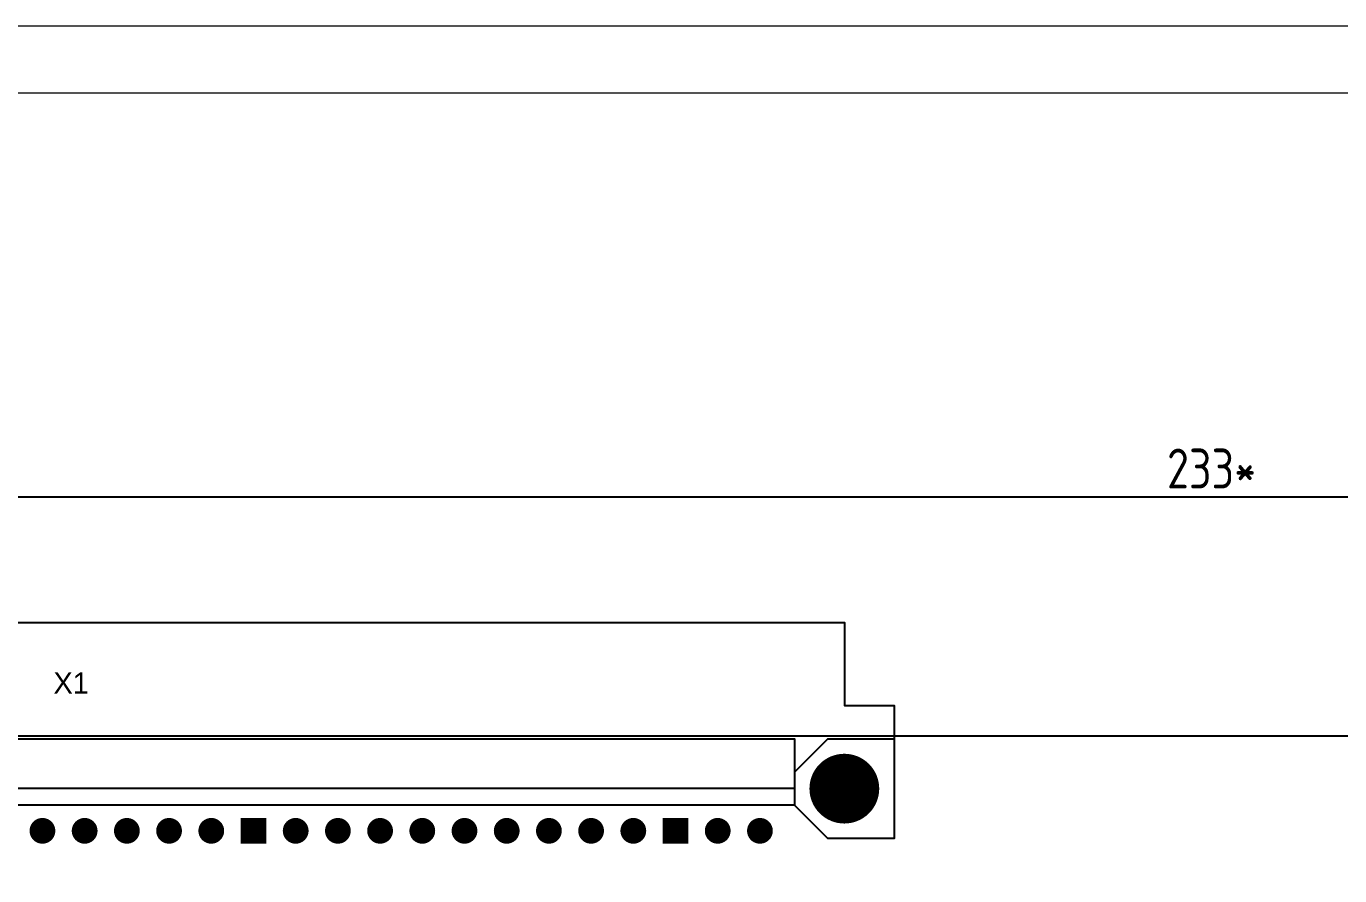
# Model space of a CAD drawing. Extents: x 25 to 880, y 8 to 306.
# Drawn here: x 119.7 to 218.5, y 241 to 304.9 of the extents above; entities that cross this region are included whole.
import ezdxf
from ezdxf.enums import TextEntityAlignment as Align

# ---------------------------------------------------------------- set-up
doc = ezdxf.new("R2010")
doc.units = 0
doc.header["$MEASUREMENT"] = 0
doc.layers.add('BOARD', color=7, linetype='Continuous')
doc.layers.add('TOP', color=7, linetype='Continuous')
doc.layers.add('РАЗМЕРЫ', color=7, linetype='Continuous', lineweight=0)
doc.layers.add('РАМКА', color=7, linetype='Continuous', lineweight=0)
doc.styles.add('ГОСТ 2.304', font='CS_Gost2304.shx')
doc.dimstyles.new('ГОСТ', dxfattribs={"dimscale": 0, "dimtxt": 3, "dimasz": 3, "dimexe": 1.25, "dimexo": 0, "dimtad": 1, "dimtoh": 1, "dimdec": 3, "dimtxsty": 'ГОСТ 2.304', "dimcen": 5, "dimadec": 3, "dimazin": 2, "dimtfac": 0.75, "dimtdec": 4, "dimtmove": 1, "dimatfit": 3, "dimfxl": 1, "dimtolj": 1, "dimarcsym": 0})

# ---------------------------------------------------------------- blocks, each defined once
blk = doc.blocks.new('РАМКА')
at = {"layer": 'РАМКА'}
for p, q in [((420, 297), (0, 297)), ((20, 292), (415, 292))]:
    blk.add_line(p, q, dxfattribs=at)
blk = doc.blocks.new('*D658')
at = {"layer": 'Defpoints', "color": 0}
for p in [(354.42, 269.484), (63.272, 251.484), (354.42, 251.484)]:
    blk.add_point(p, dxfattribs=at)
at = {"layer": 'РАЗМЕРЫ', "color": 0, "lineweight": -2}
for p, q in [((63.272, 251.484), (63.272, 270.734)), ((354.42, 251.484), (354.42, 270.734)), ((66.272, 269.484), (351.42, 269.484))]:
    blk.add_line(p, q, dxfattribs=at)
at = {"layer": 'РАЗМЕРЫ', "color": 0}
for points in [[(66.272, 269.984), (66.272, 268.984), (63.272, 269.484)], [(351.42, 268.984), (351.42, 269.984), (354.42, 269.484)]]:
    blk.add_solid(points, dxfattribs=at)
at = {"layer": 'РАЗМЕРЫ', "color": 0, "linetype": 'Continuous', "insert": (208.846, 271.609), "char_height": 3, "attachment_point": 5, "style": 'ГОСТ 2.304'}
blk.add_mtext('\\A1;233*', dxfattribs=at)

msp = doc.modelspace()

# ---------------------------------------------------------------- linework, layer by layer
at = {"layer": 'BOARD'}
msp.add_lwpolyline([(63.2722, 251.484), (354.4197, 251.484), (354.4197, 122.8965), (63.2722, 122.8965)], close=True, dxfattribs=at)
at = {"layer": 'TOP'}
msp.add_lwpolyline([(74.9735, 260.0153), (181.2235, 260.0153), (181.2235, 253.7653), (184.9735, 253.7653), (184.9735, 243.7653), (179.9735, 243.7653), (177.4735, 246.2653), (73.7235, 246.2653), (71.2235, 243.7653), (66.2235, 243.7653), (66.2235, 253.7653), (69.9735, 253.7653), (69.9735, 260.0153)], close=True, dxfattribs=at)
for points in [[(177.4735, 247.5153), (73.7235, 247.5153), (73.7235, 251.2653), (177.4735, 251.2653), (177.4735, 246.2653)], [(177.4735, 248.7653), (179.9735, 251.2653), (184.9735, 251.2653)]]:
    msp.add_lwpolyline(points, dxfattribs=at)
at = {"layer": 'TOP', "const_width": 0.125}
for points in [[(178.661, 247.5153, 1), (183.786, 247.5153, 1)], [(119.9922, 244.3403, 1), (121.8047, 244.3403, 1)], [(123.1672, 244.3403, 1), (124.9797, 244.3403, 1)], [(126.3422, 244.3403, 1), (128.1547, 244.3403, 1)], [(129.5172, 244.3403, 1), (131.3297, 244.3403, 1)], [(132.6922, 244.3403, 1), (134.5047, 244.3403, 1)], [(139.0422, 244.3403, 1), (140.8547, 244.3403, 1)], [(142.2172, 244.3403, 1), (144.0297, 244.3403, 1)], [(145.3922, 244.3403, 1), (147.2047, 244.3403, 1)], [(148.5672, 244.3403, 1), (150.3797, 244.3403, 1)], [(151.7422, 244.3403, 1), (153.5547, 244.3403, 1)], [(154.9172, 244.3403, 1), (156.7297, 244.3403, 1)], [(158.0922, 244.3403, 1), (159.9047, 244.3403, 1)], [(161.2672, 244.3403, 1), (163.0797, 244.3403, 1)], [(164.4422, 244.3403, 1), (166.2547, 244.3403, 1)], [(170.7922, 244.3403, 1), (172.6047, 244.3403, 1)], [(173.9672, 244.3403, 1), (175.7797, 244.3403, 1)]]:
    msp.add_lwpolyline(points, format="xyb", close=True, dxfattribs=at)
for points in [[(180.4285, 249.9503), (180.4285, 245.0803)], [(180.5535, 249.9878), (180.5535, 245.0428)], [(180.6785, 250.019), (180.6785, 245.0115)], [(180.8035, 250.0428), (180.8035, 244.9878)], [(180.9285, 250.0603), (180.9285, 244.9703)], [(181.0535, 250.0715), (181.0535, 244.959)], [(181.1785, 250.0765), (181.1785, 244.954)], [(181.3022, 250.0753), (181.3022, 244.9553)], [(181.4285, 250.069), (181.4285, 244.9615)], [(181.5535, 250.0553), (181.5535, 244.9753)], [(181.6785, 250.0365), (181.6785, 244.994)], [(181.8035, 250.0103), (181.8035, 245.0203)], [(181.9285, 249.9778), (181.9285, 245.0528)], [(182.0535, 249.939), (182.0535, 245.0915)], [(179.1785, 249.059), (179.1785, 245.9715)], [(179.3035, 249.2115), (179.3035, 245.819)], [(179.4285, 249.344), (179.4285, 245.6865)], [(179.5535, 249.4578), (179.5535, 245.5728)], [(179.6785, 249.559), (179.6785, 245.4715)], [(179.8035, 249.6478), (179.8035, 245.3828)], [(179.9285, 249.7253), (179.9285, 245.3053)], [(180.0535, 249.794), (180.0535, 245.2365)], [(180.1785, 249.854), (180.1785, 245.1765)], [(180.3035, 249.9065), (180.3035, 245.124)], [(182.1785, 249.8928), (182.1785, 245.1378)], [(182.3035, 249.839), (182.3035, 245.1915)], [(182.4285, 249.7765), (182.4285, 245.254)], [(182.5535, 249.7053), (182.5535, 245.3253)], [(182.6785, 249.624), (182.6785, 245.4065)], [(182.8035, 249.5315), (182.8035, 245.499)], [(182.9285, 249.4278), (182.9285, 245.6028)], [(183.0535, 249.3078), (183.0535, 245.7228)], [(183.1785, 249.1715), (183.1785, 245.859)], [(183.3035, 249.0115), (183.3035, 246.019)], [(178.8035, 248.3578), (178.8035, 246.6728)], [(178.9285, 248.654), (178.9285, 246.3765)], [(179.0535, 248.8778), (179.0535, 246.1528)], [(183.4285, 248.8203), (183.4285, 246.2103)], [(183.5535, 248.5815), (183.5535, 246.449)], [(183.6785, 248.249), (183.6785, 246.7815)], [(178.6785, 247.814), (178.6785, 247.2165)], [(120.3035, 245.0228), (120.3035, 243.6578)], [(120.4285, 245.114), (120.4285, 243.5665)], [(120.5535, 245.1778), (120.5535, 243.5028)], [(120.6785, 245.219), (120.6785, 243.4615)], [(120.8035, 245.2415), (120.8035, 243.439)], [(120.9285, 245.2453), (120.9285, 243.4353)], [(121.0535, 245.2328), (121.0535, 243.4478)], [(121.1785, 245.2015), (121.1785, 243.479)], [(121.3035, 245.1503), (121.3035, 243.5303)], [(121.4285, 245.0753), (121.4285, 243.6053)], [(123.5535, 245.0815), (123.5535, 243.599)], [(123.6785, 245.1553), (123.6785, 243.5253)], [(123.8035, 245.2053), (123.8035, 243.4753)], [(123.9285, 245.234), (123.9285, 243.4465)], [(124.0535, 245.2453), (124.0535, 243.4353)], [(124.1785, 245.2403), (124.1785, 243.4403)], [(124.3035, 245.2165), (124.3035, 243.464)], [(124.4285, 245.174), (124.4285, 243.5065)], [(124.5535, 245.1078), (124.5535, 243.5728)], [(124.6785, 245.014), (124.6785, 243.6665)], [(126.6785, 245.044), (126.6785, 243.6365)], [(126.8035, 245.129), (126.8035, 243.5515)], [(126.9285, 245.1878), (126.9285, 243.4928)], [(127.0535, 245.2253), (127.0535, 243.4553)], [(127.1785, 245.2428), (127.1785, 243.4378)], [(127.3035, 245.244), (127.3035, 243.4365)], [(127.4285, 245.2278), (127.4285, 243.4528)], [(127.5535, 245.1928), (127.5535, 243.4878)], [(127.6785, 245.1378), (127.6785, 243.5428)], [(127.8035, 245.0565), (127.8035, 243.624)], [(129.8035, 245.0003), (129.8035, 243.6803)], [(129.9285, 245.099), (129.9285, 243.5815)], [(130.0535, 245.1665), (130.0535, 243.514)], [(130.1785, 245.2128), (130.1785, 243.4678)], [(130.3035, 245.2378), (130.3035, 243.4428)], [(130.4285, 245.2453), (130.4285, 243.4353)], [(130.5535, 245.2365), (130.5535, 243.444)], [(130.6785, 245.209), (130.6785, 243.4715)], [(130.8035, 245.1628), (130.8035, 243.5178)], [(130.9285, 245.0928), (130.9285, 243.5878)], [(131.0535, 244.9915), (131.0535, 243.689)], [(133.0535, 245.064), (133.0535, 243.6165)], [(133.1785, 245.1428), (133.1785, 243.5378)], [(133.3035, 245.1965), (133.3035, 243.484)], [(133.4285, 245.2303), (133.4285, 243.4503)], [(133.5535, 245.2453), (133.5535, 243.4353)], [(133.6785, 245.2428), (133.6785, 243.4378)], [(133.8035, 245.2228), (133.8035, 243.4578)], [(133.9285, 245.184), (133.9285, 243.4965)], [(134.0535, 245.124), (134.0535, 243.5565)], [(134.1785, 245.0365), (134.1785, 243.644)], [(135.9285, 245.2465), (135.9285, 243.434)], [(136.0535, 245.2465), (136.0535, 243.434)], [(136.1785, 245.2465), (136.1785, 243.434)], [(136.3035, 245.2465), (136.3035, 243.434)], [(136.4285, 245.2465), (136.4285, 243.434)], [(136.5535, 245.2465), (136.5535, 243.434)], [(136.6785, 245.2465), (136.6785, 243.434)], [(136.8035, 245.2465), (136.8035, 243.434)], [(136.9285, 245.2465), (136.9285, 243.434)], [(137.0535, 245.2465), (137.0535, 243.434)], [(137.1785, 245.2465), (137.1785, 243.434)], [(137.3035, 245.2465), (137.3035, 243.434)], [(137.4285, 245.2465), (137.4285, 243.434)], [(137.5535, 245.2465), (137.5535, 243.434)], [(137.6785, 245.2465), (137.6785, 243.434)], [(139.4285, 245.0815), (139.4285, 243.599)], [(139.5535, 245.1553), (139.5535, 243.5253)], [(139.6785, 245.2053), (139.6785, 243.4753)], [(139.8035, 245.234), (139.8035, 243.4465)], [(139.9285, 245.2453), (139.9285, 243.4353)], [(140.0535, 245.2403), (140.0535, 243.4403)], [(140.1785, 245.2165), (140.1785, 243.464)], [(140.3035, 245.174), (140.3035, 243.5065)], [(140.4285, 245.1078), (140.4285, 243.5728)], [(140.5535, 245.014), (140.5535, 243.6665)], [(142.5535, 245.044), (142.5535, 243.6365)], [(142.6785, 245.129), (142.6785, 243.5515)], [(142.8035, 245.1878), (142.8035, 243.4928)], [(142.9285, 245.2253), (142.9285, 243.4553)], [(143.0535, 245.2428), (143.0535, 243.4378)], [(143.1785, 245.244), (143.1785, 243.4365)], [(143.3035, 245.2278), (143.3035, 243.4528)], [(143.4285, 245.1928), (143.4285, 243.4878)], [(143.5535, 245.1378), (143.5535, 243.5428)], [(143.6785, 245.0565), (143.6785, 243.624)], [(145.6785, 245.0003), (145.6785, 243.6803)], [(145.8035, 245.099), (145.8035, 243.5815)], [(145.9285, 245.1665), (145.9285, 243.514)], [(146.0535, 245.2128), (146.0535, 243.4678)], [(146.1785, 245.2378), (146.1785, 243.4428)], [(146.3035, 245.2453), (146.3035, 243.4353)], [(146.4285, 245.2365), (146.4285, 243.444)], [(146.5535, 245.209), (146.5535, 243.4715)], [(146.6785, 245.1628), (146.6785, 243.5178)], [(146.8035, 245.0928), (146.8035, 243.5878)], [(146.9285, 244.9915), (146.9285, 243.689)], [(148.9285, 245.064), (148.9285, 243.6165)], [(149.0535, 245.1428), (149.0535, 243.5378)], [(149.1785, 245.1965), (149.1785, 243.484)], [(149.3035, 245.2303), (149.3035, 243.4503)], [(149.4285, 245.2453), (149.4285, 243.4353)], [(149.5535, 245.2428), (149.5535, 243.4378)], [(149.6785, 245.2228), (149.6785, 243.4578)], [(149.8035, 245.184), (149.8035, 243.4965)], [(149.9285, 245.124), (149.9285, 243.5565)], [(150.0535, 245.0365), (150.0535, 243.644)], [(152.0535, 245.0228), (152.0535, 243.6578)], [(152.1785, 245.114), (152.1785, 243.5665)], [(152.3035, 245.1778), (152.3035, 243.5028)], [(152.4285, 245.219), (152.4285, 243.4615)], [(152.5535, 245.2415), (152.5535, 243.439)], [(152.6785, 245.2453), (152.6785, 243.4353)], [(152.8035, 245.2328), (152.8035, 243.4478)], [(152.9285, 245.2015), (152.9285, 243.479)], [(153.0535, 245.1503), (153.0535, 243.5303)], [(153.1785, 245.0753), (153.1785, 243.6053)], [(155.3035, 245.0815), (155.3035, 243.599)], [(155.4285, 245.1553), (155.4285, 243.5253)], [(155.5535, 245.2053), (155.5535, 243.4753)], [(155.6785, 245.234), (155.6785, 243.4465)], [(155.8035, 245.2453), (155.8035, 243.4353)], [(155.9285, 245.2403), (155.9285, 243.4403)], [(156.0535, 245.2165), (156.0535, 243.464)], [(156.1785, 245.174), (156.1785, 243.5065)], [(156.3035, 245.1078), (156.3035, 243.5728)], [(156.4285, 245.014), (156.4285, 243.6665)], [(158.4285, 245.044), (158.4285, 243.6365)], [(158.5535, 245.129), (158.5535, 243.5515)], [(158.6785, 245.1878), (158.6785, 243.4928)], [(158.8035, 245.2253), (158.8035, 243.4553)], [(158.9285, 245.2428), (158.9285, 243.4378)], [(159.0535, 245.244), (159.0535, 243.4365)], [(159.1785, 245.2278), (159.1785, 243.4528)], [(159.3035, 245.1928), (159.3035, 243.4878)], [(159.4285, 245.1378), (159.4285, 243.5428)], [(159.5535, 245.0565), (159.5535, 243.624)], [(161.5535, 245.0003), (161.5535, 243.6803)], [(161.6785, 245.099), (161.6785, 243.5815)], [(161.8035, 245.1665), (161.8035, 243.514)], [(161.9285, 245.2128), (161.9285, 243.4678)], [(162.0535, 245.2378), (162.0535, 243.4428)], [(162.1785, 245.2453), (162.1785, 243.4353)], [(162.3035, 245.2365), (162.3035, 243.444)], [(162.4285, 245.209), (162.4285, 243.4715)], [(162.5535, 245.1628), (162.5535, 243.5178)], [(162.6785, 245.0928), (162.6785, 243.5878)], [(162.8035, 244.9915), (162.8035, 243.689)], [(164.8035, 245.064), (164.8035, 243.6165)], [(164.9285, 245.1428), (164.9285, 243.5378)], [(165.0535, 245.1965), (165.0535, 243.484)], [(165.1785, 245.2303), (165.1785, 243.4503)], [(165.3035, 245.2453), (165.3035, 243.4353)], [(165.4285, 245.2428), (165.4285, 243.4378)], [(165.5535, 245.2228), (165.5535, 243.4578)], [(165.6785, 245.184), (165.6785, 243.4965)], [(165.8035, 245.124), (165.8035, 243.5565)], [(165.9285, 245.0365), (165.9285, 243.644)], [(167.6785, 245.2465), (167.6785, 243.434)], [(167.8035, 245.2465), (167.8035, 243.434)], [(167.9285, 245.2465), (167.9285, 243.434)], [(168.0535, 245.2465), (168.0535, 243.434)], [(168.1785, 245.2465), (168.1785, 243.434)], [(168.3035, 245.2465), (168.3035, 243.434)], [(168.4285, 245.2465), (168.4285, 243.434)], [(168.5535, 245.2465), (168.5535, 243.434)], [(168.6785, 245.2465), (168.6785, 243.434)], [(168.8035, 245.2465), (168.8035, 243.434)], [(168.9285, 245.2465), (168.9285, 243.434)], [(169.0535, 245.2465), (169.0535, 243.434)], [(169.1785, 245.2465), (169.1785, 243.434)], [(169.3035, 245.2465), (169.3035, 243.434)], [(169.4285, 245.2465), (169.4285, 243.434)], [(171.1785, 245.0815), (171.1785, 243.599)], [(171.3035, 245.1553), (171.3035, 243.5253)], [(171.4285, 245.2053), (171.4285, 243.4753)], [(171.5535, 245.234), (171.5535, 243.4465)], [(171.6785, 245.2453), (171.6785, 243.4353)], [(171.8035, 245.2403), (171.8035, 243.4403)], [(171.9285, 245.2165), (171.9285, 243.464)], [(172.0535, 245.174), (172.0535, 243.5065)], [(172.1785, 245.1078), (172.1785, 243.5728)], [(172.3035, 245.014), (172.3035, 243.6665)], [(174.3035, 245.044), (174.3035, 243.6365)], [(174.4285, 245.129), (174.4285, 243.5515)], [(174.5535, 245.1878), (174.5535, 243.4928)], [(174.6785, 245.2253), (174.6785, 243.4553)], [(174.8035, 245.2428), (174.8035, 243.4378)], [(174.9285, 245.244), (174.9285, 243.4365)], [(175.0535, 245.2278), (175.0535, 243.4528)], [(175.1785, 245.1928), (175.1785, 243.4878)], [(175.3035, 245.1378), (175.3035, 243.5428)], [(175.4285, 245.0565), (175.4285, 243.624)], [(120.0535, 244.6678), (120.0535, 244.0128)], [(120.1785, 244.8903), (120.1785, 243.7903)], [(121.5535, 244.9665), (121.5535, 243.714)], [(121.6785, 244.8015), (121.6785, 243.879)], [(121.8035, 244.3878), (121.8035, 244.2928)], [(123.1785, 244.4815), (123.1785, 244.199)], [(123.3035, 244.8178), (123.3035, 243.8628)], [(123.4285, 244.9765), (123.4285, 243.704)], [(124.8035, 244.8765), (124.8035, 243.804)], [(124.9285, 244.6403), (124.9285, 244.0403)], [(126.4285, 244.7253), (126.4285, 243.9553)], [(126.5535, 244.9215), (126.5535, 243.759)], [(127.9285, 244.939), (127.9285, 243.7415)], [(128.0535, 244.7565), (128.0535, 243.924)], [(129.5535, 244.594), (129.5535, 244.0865)], [(129.6785, 244.8553), (129.6785, 243.8253)], [(131.1785, 244.8415), (131.1785, 243.839)], [(131.3035, 244.5565), (131.3035, 244.124)], [(132.8035, 244.7753), (132.8035, 243.9053)], [(132.9285, 244.9503), (132.9285, 243.7303)], [(134.3035, 244.909), (134.3035, 243.7715)], [(134.4285, 244.704), (134.4285, 243.9765)], [(139.0535, 244.4815), (139.0535, 244.199)], [(139.1785, 244.8178), (139.1785, 243.8628)], [(139.3035, 244.9765), (139.3035, 243.704)], [(140.6785, 244.8765), (140.6785, 243.804)], [(140.8035, 244.6403), (140.8035, 244.0403)], [(142.3035, 244.7253), (142.3035, 243.9553)], [(142.4285, 244.9215), (142.4285, 243.759)], [(143.8035, 244.939), (143.8035, 243.7415)], [(143.9285, 244.7565), (143.9285, 243.924)], [(145.4285, 244.594), (145.4285, 244.0865)], [(145.5535, 244.8553), (145.5535, 243.8253)], [(147.0535, 244.8415), (147.0535, 243.839)], [(147.1785, 244.5565), (147.1785, 244.124)], [(148.6785, 244.7753), (148.6785, 243.9053)], [(148.8035, 244.9503), (148.8035, 243.7303)], [(150.1785, 244.909), (150.1785, 243.7715)], [(150.3035, 244.704), (150.3035, 243.9765)], [(151.8035, 244.6678), (151.8035, 244.0128)], [(151.9285, 244.8903), (151.9285, 243.7903)], [(153.3035, 244.9665), (153.3035, 243.714)], [(153.4285, 244.8015), (153.4285, 243.879)], [(153.5535, 244.3878), (153.5535, 244.2928)], [(154.9285, 244.4815), (154.9285, 244.199)], [(155.0535, 244.8178), (155.0535, 243.8628)], [(155.1785, 244.9765), (155.1785, 243.704)], [(156.5535, 244.8765), (156.5535, 243.804)], [(156.6785, 244.6403), (156.6785, 244.0403)], [(158.1785, 244.7253), (158.1785, 243.9553)], [(158.3035, 244.9215), (158.3035, 243.759)], [(159.6785, 244.939), (159.6785, 243.7415)], [(159.8035, 244.7565), (159.8035, 243.924)], [(161.3035, 244.594), (161.3035, 244.0865)], [(161.4285, 244.8553), (161.4285, 243.8253)], [(162.9285, 244.8415), (162.9285, 243.839)], [(163.0535, 244.5565), (163.0535, 244.124)], [(164.5535, 244.7753), (164.5535, 243.9053)], [(164.6785, 244.9503), (164.6785, 243.7303)], [(166.0535, 244.909), (166.0535, 243.7715)], [(166.1785, 244.704), (166.1785, 243.9765)], [(170.8035, 244.4815), (170.8035, 244.199)], [(170.9285, 244.8178), (170.9285, 243.8628)], [(171.0535, 244.9765), (171.0535, 243.704)], [(172.4285, 244.8765), (172.4285, 243.804)], [(172.5535, 244.6403), (172.5535, 244.0403)], [(174.0535, 244.7253), (174.0535, 243.9553)], [(174.1785, 244.9215), (174.1785, 243.759)], [(175.5535, 244.939), (175.5535, 243.7415)], [(175.6785, 244.7565), (175.6785, 243.924)]]:
    msp.add_lwpolyline(points, dxfattribs=at)
for points in [[(135.8672, 245.2465), (137.6797, 245.2465), (137.6797, 243.434), (135.8672, 243.434)], [(167.6172, 245.2465), (169.4297, 245.2465), (169.4297, 243.434), (167.6172, 243.434)]]:
    msp.add_lwpolyline(points, close=True, dxfattribs=at)

# ---------------------------------------------------------------- block references
at = {"layer": 'РАМКА'}
msp.add_blockref('РАМКА', (25.4035, 7.8965), dxfattribs=at)

# ---------------------------------------------------------------- texts
at = {"layer": 'TOP', "width": 1.019685}
msp.add_text('X1', height=1.5875, dxfattribs=at).set_placement((123.0545, 254.6748), align=Align.CENTER)

# ---------------------------------------------------------------- dimensions: what is measured, and where the dimension line sits
at = {"layer": 'РАЗМЕРЫ'}
dim = msp.add_linear_dim(base=(354.4197, 269.484), p1=(63.2722, 251.484), p2=(354.4197, 251.484), dimstyle='ГОСТ', override={"dimscale": 1, "dimdec": 0, "dimlfac": 0.8, "dimpost": '*', "dimtxsty": 'ГОСТ 2.304', "dimsah": 1, "dimtolj": 1}, dxfattribs=at)
dim.commit()
dim.dimension.update_dxf_attribs({"geometry": '*D658', "text_midpoint": (208.846, 271.609)})

doc.saveas('drawing.dxf')
